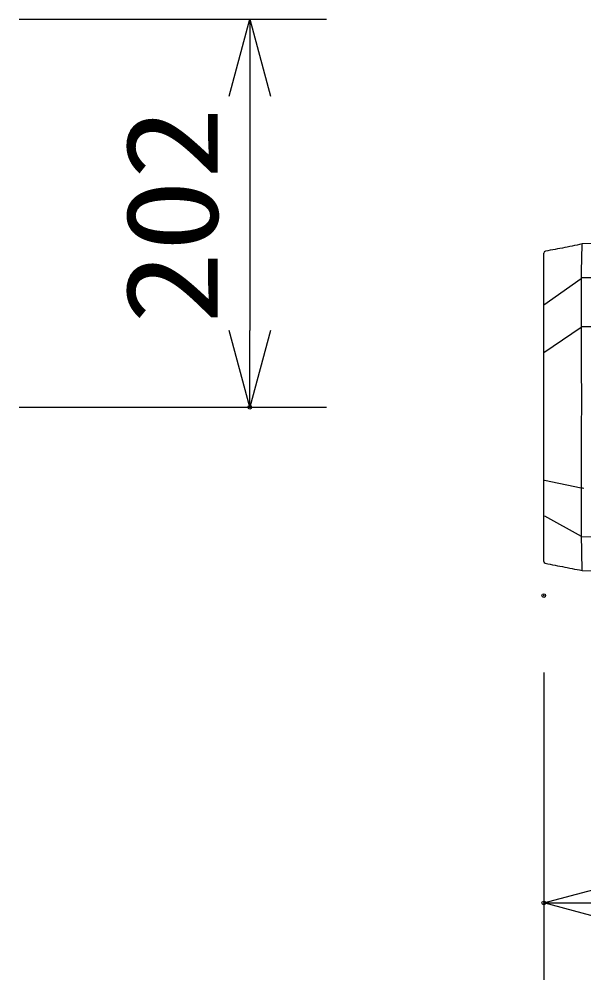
# Model space of a CAD drawing. Units: millimetres, scale not verified. Extents: x -63 to 63, y -57 to 57.
# Drawn here: x -1.66 to 13.03, y 4.5 to 29.5 of the extents above; entities that cross this region are included whole.
import ezdxf
from ezdxf.enums import TextEntityAlignment as Align

# ---------------------------------------------------------------- set-up
doc = ezdxf.new("R2010")
doc.units = ezdxf.units.MM
doc.header["$LTSCALE"] = 0.190236
doc.header["$PDMODE"] = 32
doc.header["$PDSIZE"] = 0.0951
for name, color, linetype in [('0-3_GAIKEI', 1, 'Continuous'), ('0-4_WAKU', 3, 'Continuous'), ('0-5_DEFPOINTS', 7, 'Continuous')]:
    doc.layers.add(name, color=color, linetype=linetype)
doc.styles.add('ＭＳ ゴシック', font='')
doc.styles.get('ＭＳ ゴシック').set_extended_font_data('MS Gothic')

# ---------------------------------------------------------------- blocks, each defined once
blk = doc.blocks.new('_OPEN30')
at = {"layer": '0-5_DEFPOINTS'}
blk.add_line((0, 0), (-1, 0), dxfattribs=at)
blk.add_lwpolyline([(-1, 0.26795), (0, 0), (-1, -0.26795)], dxfattribs=at)

msp = doc.modelspace()

# ---------------------------------------------------------------- linework, layer by layer
at = {"layer": '0-3_GAIKEI', "color": 7}
for p, q in [((11.9859, 15.4586), (11.9859, 23.4171)), ((11.9859, 15.3921), (11.9859, 15.4586))]:
    msp.add_line(p, q, dxfattribs=at)
at = {"layer": '0-3_GAIKEI'}
for p, q in [((11.9859, 22.0741), (12.9591, 22.7588)), ((12.9593, 22.7779), (13.4374, 22.7856)), ((12.9597, 21.5079), (13.4374, 21.5085)), ((11.9859, 20.8294), (12.9598, 21.4895)), ((12.001, 17.5051), (12.9583, 17.3079)), ((12.0019, 16.5754), (12.96, 16.0464)), ((13.4374, 16.0243), (12.9602, 16.0319))]:
    msp.add_line(p, q, dxfattribs=at)
at = {"layer": '0-3_GAIKEI', "color": 7}
for points in [[(13.4374, 23.6628), (12.9872, 23.655), (12.9144, 23.6391), (12.8512, 23.6256), (12.7881, 23.6123), (12.7249, 23.5992), (12.6616, 23.5863), (12.5983, 23.5735), (12.535, 23.561), (12.4716, 23.5486), (12.4082, 23.5364), (12.3448, 23.5243), (12.2813, 23.5124), (12.2179, 23.5007), (12.1544, 23.4891), (12.0908, 23.4777), (12.0273, 23.4664)], [(12.0273, 23.4664), (11.998, 23.449), (11.9859, 23.4171)], [(11.9859, 15.3921), (11.9977, 15.3606), (12.0264, 15.343)], [(12.0264, 15.343), (12.0899, 15.3306), (12.1533, 15.3182), (12.2168, 15.3058), (12.2803, 15.2934), (12.3438, 15.281), (12.4072, 15.2686), (12.4707, 15.2562), (12.5342, 15.2437), (12.5977, 15.2313), (12.6611, 15.2189), (12.7246, 15.2065), (12.7881, 15.194), (12.8515, 15.1816), (12.915, 15.1691), (12.9872, 15.1549), (13.4374, 15.1471)]]:
    msp.add_lwpolyline(points, dxfattribs=at)
at = {"layer": '0-3_GAIKEI'}
for points in [[(12.9777, 23.6529), (12.9765, 23.5947), (12.9756, 23.5624), (12.9746, 23.5257), (12.9735, 23.4848), (12.9722, 23.4397), (12.9708, 23.3903), (12.9694, 23.3367), (12.9679, 23.2789), (12.9665, 23.2169), (12.965, 23.1508), (12.9636, 23.0806), (12.9623, 23.0063), (12.9611, 22.9278), (12.96, 22.8453), (12.9591, 22.7588)], [(12.9555, 22.7563), (12.9602, 21.3504), (12.9607, 21.2112), (12.9612, 21.072), (12.9616, 20.9327), (12.962, 20.7934), (12.9625, 20.6541), (12.9628, 20.5147), (12.9632, 20.3752), (12.9635, 20.2358), (12.9637, 20.0963), (12.9639, 19.9568), (12.964, 19.8172), (12.9641, 19.6777), (12.9641, 19.5381), (12.964, 19.3985), (12.9638, 19.2589), (12.9636, 19.1194), (12.9633, 18.9798), (12.9629, 18.8403), (12.9625, 18.7008), (12.9621, 18.5613), (12.9617, 18.4219), (12.9612, 18.2825), (12.9607, 18.1431), (12.9603, 18.0037), (12.9598, 17.8645), (12.9594, 17.7252), (12.959, 17.5861), (12.9586, 17.4469), (12.9583, 17.3079)], [(12.9583, 17.3079), (12.958, 17.2009), (12.9578, 17.0954), (12.9576, 16.9918), (12.9575, 16.8906), (12.9573, 16.7922), (12.9572, 16.6969), (12.9572, 16.6053), (12.9572, 16.5176), (12.9573, 16.4345), (12.9575, 16.3561), (12.9577, 16.2831), (12.9581, 16.2158), (12.9586, 16.1546), (12.9592, 16.1), (12.9731, 15.1577)], [(12.9583, 17.3079), (12.99, 17.3044), (13.0275, 17.3019)]]:
    msp.add_lwpolyline(points, dxfattribs=at)
at = {"layer": '0-4_WAKU'}
for p, q in [((-1.6649, 29.5036), (6.3351, 29.5036)), ((4.3351, 27.5036), (4.3351, 21.4035)), ((-1.6649, 19.4035), (6.3351, 19.4035)), ((11.9859, 12.5034), (11.9859, 4.5034))]:
    msp.add_line(p, q, dxfattribs=at)
at = {"layer": '0-5_DEFPOINTS'}
for p in [(4.3351, 19.4035), (11.9859, 14.5034), (11.9859, 6.5034)]:
    msp.add_point(p, dxfattribs=at)

# ---------------------------------------------------------------- block references
at = {"layer": '0-4_WAKU', "xscale": 2, "yscale": 2}
for p, rotation in [((4.3351, 29.5036), 90), ((4.3351, 19.4035), 270), ((11.9859, 6.5034), 180)]:
    msp.add_blockref('_OPEN30', p, dxfattribs=dict(at, rotation=rotation))

# ---------------------------------------------------------------- texts
at = {"layer": '0-4_WAKU', "style": 'ＭＳ ゴシック', "width": 1.15}
msp.add_text('202', height=2.406, rotation=90, dxfattribs=at).set_placement((4.2255, 21.5664), align=Align.BOTTOM_LEFT)

doc.saveas('drawing.dxf')
